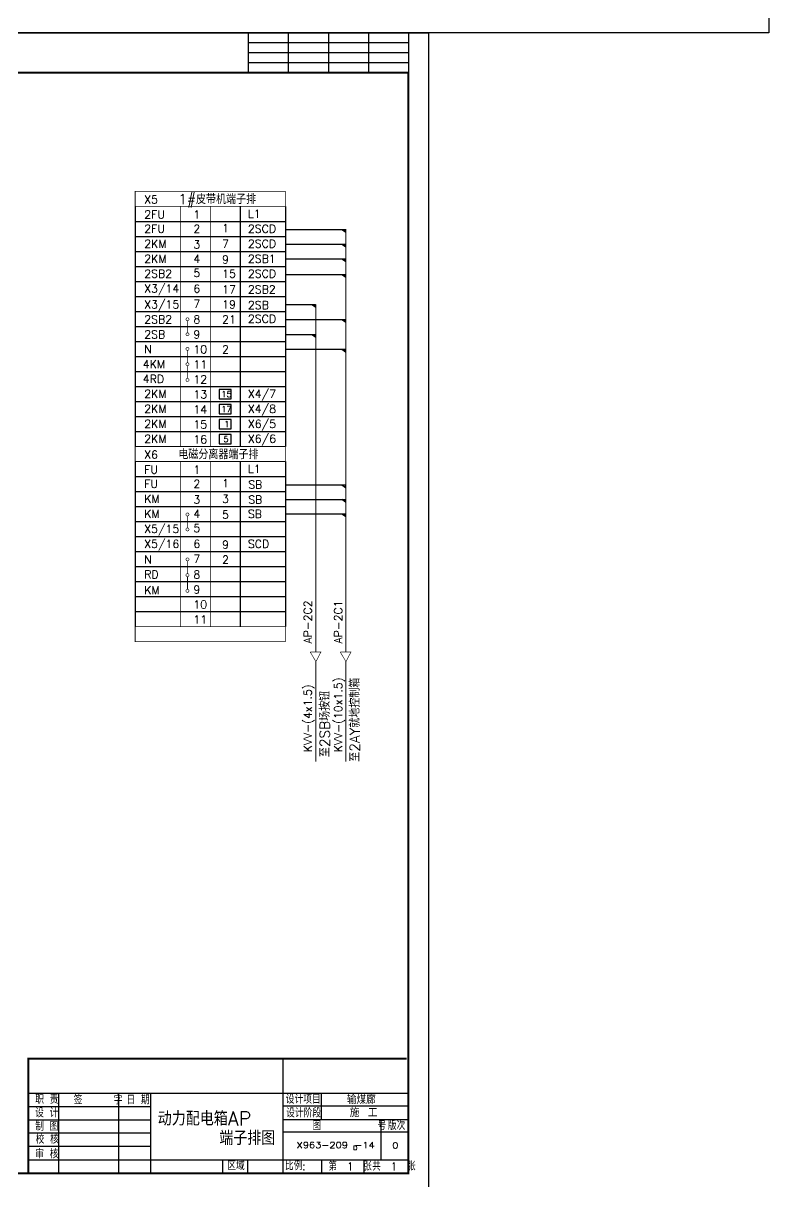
# Model space of a CAD drawing. Extents: x 385 to 3225, y -5 to 1635.
# Drawn here: x 2803 to 3175, y 296 to 875 of the extents above; entities that cross this region are included whole.
import ezdxf

# ---------------------------------------------------------------- set-up
doc = ezdxf.new("R2010")
doc.units = 0
doc.header["$LTSCALE"] = 30
doc.header["$MEASUREMENT"] = 0
doc.layers.get('0').update_dxf_attribs({"linetype": 'CONTINUOUS'})
doc.layers.add('HZ', color=3, linetype='CONTINUOUS')
doc.styles.add('HZ', font='txt', dxfattribs={"bigfont": 'hztxt'})

# ---------------------------------------------------------------- blocks, each defined once
blk = doc.blocks.new('*X17')
at = {"color": 0}
for p, q in [((531, 518.25), (531, 518.25)), ((531.1875, 518.25), (531.1875, 518.25)), ((531.28125, 518.0625), (531.28125, 518.0625)), ((531.375, 518.25), (531.375, 518.25)), ((531.46875, 518.0625), (531.46875, 518.0625)), ((531.5625, 518.25), (531.5625, 518.25)), ((531.5625, 517.875), (531.5625, 517.875)), ((531.65625, 518.0625), (531.65625, 518.0625)), ((531.75, 518.25), (531.75, 518.25)), ((531.75, 517.875), (531.75, 517.875)), ((531.84375, 518.0625), (531.84375, 518.0625)), ((531.84375, 517.6875), (531.84375, 517.6875)), ((531.9375, 518.25), (531.9375, 518.25)), ((531.9375, 517.875), (531.9375, 517.875)), ((532.03125, 518.0625), (532.03125, 518.0625)), ((532.03125, 517.6875), (532.03125, 517.6875)), ((532.125, 518.25), (532.125, 518.25)), ((532.125, 517.875), (532.125, 517.875)), ((532.125, 517.5), (532.125, 517.5)), ((532.21875, 518.0625), (532.21875, 518.0625)), ((532.21875, 517.6875), (532.21875, 517.6875)), ((532.3125, 518.25), (532.3125, 518.25)), ((532.3125, 517.875), (532.3125, 517.875)), ((532.3125, 517.5), (532.3125, 517.5)), ((532.40625, 518.0625), (532.40625, 518.0625)), ((532.40625, 517.6875), (532.40625, 517.6875)), ((532.40625, 517.3125), (532.40625, 517.3125)), ((532.5, 518.25), (532.5, 518.25)), ((532.5, 517.875), (532.5, 517.875)), ((532.5, 517.5), (532.5, 517.5)), ((532.59375, 518.0625), (532.59375, 518.0625)), ((532.59375, 517.6875), (532.59375, 517.6875)), ((532.59375, 517.3125), (532.59375, 517.3125)), ((532.6875, 518.25), (532.6875, 518.25)), ((532.6875, 517.875), (532.6875, 517.875)), ((532.6875, 517.5), (532.6875, 517.5))]:
    blk.add_line(p, q, dxfattribs=at)

msp = doc.modelspace()

# ---------------------------------------------------------------- linework, layer by layer
for p, q in [((3175, 1280), (3175, 870)), ((2595, 870), (3005, 870)), ((3175, 870), (2595, 870)), ((2915, 870), (2915, 850)), ((2935, 870), (2935, 850)), ((2955, 870), (2955, 850)), ((2975, 870), (2975, 850)), ((2995, 870), (2995, 850)), ((3005, 870), (3005, 290)), ((3005, 870), (3005, 850)), ((2995, 865), (2915, 865)), ((2995, 860), (2915, 860)), ((2995, 855), (2915, 855)), ((2858.52, 783.21), (2858.52, 663.21)), ((2911.02, 783.21), (2911.02, 663.21)), ((2933.52, 783.21), (2933.52, 783.21)), ((2933.52, 783.21), (2933.52, 663.21)), ((2858.52, 775.71), (2933.52, 775.71)), ((2933.65, 771.67), (2963.96, 771.67)), ((2961.75, 771.69), (2963.53, 770.46)), ((2963.53, 770.46), (2963.53, 771.69)), ((2858.52, 768.21), (2933.52, 768.21)), ((2933.65, 764.35), (2963.96, 764.35)), ((2961.75, 764.36), (2963.53, 763.14)), ((2963.53, 763.14), (2963.53, 764.36)), ((2858.52, 760.71), (2933.52, 760.71)), ((2858.52, 753.21), (2933.52, 753.21)), ((2933.65, 757.03), (2963.96, 757.03)), ((2961.75, 757.04), (2963.53, 755.81)), ((2963.53, 755.81), (2963.53, 757.04)), ((2933.65, 749.18), (2963.96, 749.18)), ((2961.75, 749.19), (2963.53, 747.97)), ((2963.53, 747.97), (2963.53, 749.19)), ((2858.52, 745.71), (2933.52, 745.71)), ((2858.52, 738.21), (2933.52, 738.21)), ((2858.52, 730.71), (2933.52, 730.71)), ((2933.48, 734.23), (2948.52, 734.23)), ((2946.72, 734.22), (2948.51, 733)), ((2948.51, 733), (2948.51, 734.22)), ((2933.65, 726.68), (2963.96, 726.68)), ((2961.75, 726.7), (2963.53, 725.47)), ((2963.53, 725.47), (2963.53, 726.7)), ((2858.52, 723.21), (2933.52, 723.21)), ((2933.48, 719.23), (2948.52, 719.23)), ((2946.72, 719.22), (2948.51, 718)), ((2948.51, 718), (2948.51, 719.22)), ((2858.52, 715.71), (2933.52, 715.71)), ((2858.52, 708.21), (2933.52, 708.21)), ((2933.65, 711.78), (2963.96, 711.78)), ((2961.75, 711.79), (2963.53, 710.57)), ((2963.53, 710.57), (2963.53, 711.79)), ((2858.52, 700.71), (2933.52, 700.71)), ((2858.52, 693.21), (2933.52, 693.21)), ((2900.5, 691.64), (2900.5, 691.64)), ((2900.5, 691.64), (2900.5, 687.05)), ((2906.45, 691.64), (2900.5, 691.64)), ((2906.45, 687.05), (2906.45, 691.64)), ((2858.52, 685.71), (2933.52, 685.71)), ((2900.5, 687.05), (2906.45, 687.05)), ((2906.45, 684.14), (2900.5, 684.14)), ((2900.5, 684.14), (2900.5, 684.14)), ((2900.5, 684.14), (2900.5, 679.55)), ((2906.45, 679.55), (2906.45, 684.14)), ((2858.52, 678.21), (2933.52, 678.21)), ((2900.5, 679.55), (2906.45, 679.55)), ((2906.45, 676.64), (2900.5, 676.64)), ((2900.5, 676.64), (2900.5, 672.05)), ((2900.5, 676.64), (2900.5, 676.64)), ((2900.5, 672.05), (2906.45, 672.05)), ((2906.45, 672.05), (2906.45, 676.64)), ((2858.52, 670.71), (2933.52, 670.71)), ((2900.5, 669.14), (2900.5, 664.55)), ((2906.45, 669.14), (2900.5, 669.14)), ((2900.5, 669.14), (2900.5, 669.14)), ((2906.45, 664.55), (2906.45, 669.14)), ((2900.5, 664.55), (2906.45, 664.55)), ((2858.52, 655.71), (2858.52, 573.21)), ((2911.02, 655.71), (2911.02, 573.21)), ((2933.52, 655.71), (2933.52, 573.21)), ((2858.52, 648.21), (2933.52, 648.21)), ((2933.65, 643.97), (2963.96, 643.97)), ((2961.75, 643.98), (2963.53, 642.76)), ((2963.53, 642.76), (2963.53, 643.98)), ((2858.52, 640.71), (2933.52, 640.71)), ((2858.52, 633.21), (2933.52, 633.21)), ((2933.65, 636.8), (2963.96, 636.8)), ((2961.75, 636.82), (2963.53, 635.59)), ((2963.53, 635.59), (2963.53, 636.82)), ((2858.52, 625.71), (2933.52, 625.71)), ((2933.65, 629.6), (2963.96, 629.6)), ((2961.75, 629.62), (2963.53, 628.39)), ((2963.53, 628.39), (2963.53, 629.62)), ((2858.52, 618.21), (2933.52, 618.21)), ((2858.52, 610.71), (2933.52, 610.71)), ((2858.52, 603.21), (2933.52, 603.21)), ((2858.52, 595.71), (2933.52, 595.71)), ((2858.52, 588.21), (2933.52, 588.21)), ((2858.52, 580.71), (2933.52, 580.71)), ((2805.49, 339.98), (2994.54, 339.98))]:
    msp.add_line(p, q)
for points, const_width in [([(2605, 850), (2995, 850), (2995, 300), (2605, 300), (2605, 850)], 1), ([(2858.52, 790.71), (2933.52, 790.71), (2933.52, 783.21), (2858.52, 783.21), (2858.52, 790.71)], 0.4), ([(2858.52, 790.71), (2933.52, 790.71), (2933.52, 783.21), (2858.52, 783.21), (2858.52, 790.71)], 0.4), ([(2881.02, 783.21), (2881.02, 663.21)], 0.4), ([(2896.02, 783.21), (2896.02, 663.21)], 0.4), ([(2963.74, 771.68), (2963.74, 560.48)], 0.5), ([(2948.78, 734.21), (2948.78, 560.37)], 0.5), ([(2884.57, 725.99), (2884.57, 719.84)], 0.4), ([(2884.57, 711.34), (2884.57, 704.91)], 0.4), ([(2884.57, 703.49), (2884.57, 697.06)], 0.4), ([(2858.52, 663.21), (2933.52, 663.21), (2933.52, 655.71), (2858.52, 655.71), (2858.52, 663.21)], 0.4), ([(2858.52, 663.21), (2933.52, 663.21), (2933.52, 655.71), (2858.52, 655.71), (2858.52, 663.21)], 0.4), ([(2881.02, 655.71), (2881.02, 573.21)], 0.4), ([(2896.02, 655.71), (2896.02, 573.21)], 0.4), ([(2884.58, 628.54), (2884.58, 622.44)], 0.4), ([(2884.57, 605.99), (2884.57, 599.56)], 0.4), ([(2884.62, 598.14), (2884.62, 591.85)], 0.4), ([(2858.52, 573.21), (2933.52, 573.21), (2933.52, 565.71), (2858.52, 565.71), (2858.52, 573.21)], 0.4), ([(2946, 560.47), (2951.27, 560.47), (2948.78, 555.69), (2945.9, 560.57)], 0.3), ([(2948.8, 556.04), (2948.8, 505.73)], 0.5), ([(2961, 560.47), (2966.27, 560.47), (2963.78, 555.69), (2960.9, 560.57)], 0.3), ([(2963.81, 556.04), (2963.81, 505.73)], 0.5), ([(2994.16, 357.37), (2805.11, 357.37), (2805.11, 300)], 1)]:
    msp.add_lwpolyline(points, dxfattribs=dict(const_width=const_width))
at = {"const_width": 0.3}
for points in [[(2883.88, 726.78, 1), (2885.38, 726.78, 1)], [(2883.88, 719.29, 1), (2885.38, 719.29, 1)], [(2883.88, 711.98, 1), (2885.38, 711.98, 1)], [(2883.88, 704.31, 1), (2885.38, 704.31, 1)], [(2883.88, 696.44, 1), (2885.38, 696.44, 1)], [(2883.88, 629.23, 1), (2885.38, 629.23, 1)], [(2883.88, 621.75, 1), (2885.38, 621.75, 1)], [(2883.88, 606.81, 1), (2885.38, 606.81, 1)], [(2883.88, 598.94, 1), (2885.38, 598.94, 1)], [(2883.88, 591.07, 1), (2885.38, 591.07, 1)]]:
    msp.add_lwpolyline(points, format="xyb", close=True, dxfattribs=at)
at = {"layer": 'HZ', "color": 3}
for p, q in [((2932.19, 357.15), (2932.19, 300)), ((2820.24, 339.98), (2820.24, 300)), ((2850.12, 339.98), (2850.12, 301.91)), ((2850.13, 339.98), (2850.13, 300)), ((2866.23, 339.98), (2866.23, 300)), ((2951.58, 326.92), (2951.58, 339.98)), ((2866.23, 333.26), (2805.11, 333.26)), ((2995.13, 333.63), (2932.19, 333.63)), ((2866.23, 326.54), (2805.11, 326.54)), ((2932.19, 326.92), (2995.13, 326.92)), ((2981.42, 306.76), (2981.42, 326.92)), ((2805.11, 320.2), (2866.23, 320.2)), ((2995.13, 320.57), (2932.19, 320.57)), ((2866.23, 313.48), (2805.11, 313.48)), ((2805.11, 306.76), (2995.13, 306.76)), ((2902.34, 300), (2902.34, 306.76)), ((2914.65, 306.76), (2914.65, 300)), ((2951.58, 306.76), (2951.58, 300)), ((2972.85, 300), (2972.85, 306.76))]:
    msp.add_line(p, q, dxfattribs=at)

# ---------------------------------------------------------------- block references
for p in [(2431.02, 253.29), (2431.02, 245.97), (2431.02, 238.65), (2431.02, 230.8), (2415.99, 215.83), (2431.02, 208.3), (2415.99, 200.83), (2431.02, 193.4), (2431.02, 125.59), (2431.02, 118.42), (2431.02, 111.22)]:
    msp.add_blockref('*X17', p)

# ---------------------------------------------------------------- texts
at = {"style": 'HZ'}
for s, height, p in [('X5', 4, (2863.05, 784.63)), ('1#皮带机端子排', 5, (2880.09, 784.37)), ('2FU', 4, (2863.05, 777.13)), ('1', 4, (2887.59, 777.13)), ('L1', 4, (2914.82, 777.49)), ('2FU', 4, (2863.05, 770.02)), ('2', 4, (2887.59, 770.02)), ('1', 4, (2901.95, 770.37)), ('2SCD', 4, (2914.82, 770)), ('2KM', 4, (2863.05, 762.54)), ('3', 4, (2887.59, 762.16)), ('7', 4, (2901.95, 762.52)), ('2SCD', 4, (2914.82, 762.56)), ('2KM', 4, (2863.05, 755.05)), ('4', 4, (2887.59, 755.04)), ('9', 4, (2901.95, 754.66)), ('2SB1', 4, (2914.82, 755)), ('2SB2', 4, (2863.05, 747.57)), ('5', 4, (2887.59, 747.93)), ('15', 4, (2901.95, 747.56)), ('2SCD', 4, (2914.82, 747.56)), ('X3/14', 4, (2863.05, 740.08)), ('6', 4, (2887.59, 740.07)), ('17', 4, (2901.95, 739.7)), ('2SB2', 4, (2914.82, 739.71)), ('X3/15', 4, (2863.05, 732.22)), ('7', 4, (2887.59, 732.58)), ('19', 4, (2901.95, 732.21)), ('2SB', 4, (2914.82, 731.85)), ('2SB2', 4, (2863.05, 724.73)), ('8', 4, (2887.59, 724.72)), ('21', 4, (2901.95, 724.73)), ('2SCD', 4, (2914.82, 725)), ('2SB', 4, (2863.05, 717.22)), ('9', 4, (2887.59, 717.23)), ('N', 4, (2863.05, 709.79)), ('10', 4, (2887.59, 709.74)), ('2', 4, (2901.95, 709.76)), ('4KM', 4, (2862.32, 702.38)), ('11', 4, (2887.59, 702.25)), ('4RD', 4, (2862.32, 694.94)), ('12', 4, (2887.59, 694.76)), ('2KM', 4, (2863.05, 687.54)), ('13', 4, (2887.59, 687.26)), ('15', 3, (2901.52, 687.89)), ('X4/7', 4, (2914.82, 687.5)), ('2KM', 4, (2863.05, 680.05)), ('14', 4, (2887.59, 679.76)), ('17', 3, (2901.52, 680.39)), ('X4/8', 4, (2914.82, 680.06)), ('2KM', 4, (2863.05, 672.54)), ('15', 4, (2887.59, 672.26)), ('1', 3, (2903.01, 672.89)), ('X6/5', 4, (2914.82, 672.5)), ('2KM', 4, (2863.05, 665.05)), ('16', 4, (2887.59, 664.76)), ('5', 3, (2902.57, 665.39)), ('X6/6', 4, (2914.82, 665.06)), ('X6', 4, (2863.05, 657.13)), ('电磁分离器端子排', 5, (2880.09, 656.87)), ('FU', 4, (2863.05, 649.63)), ('1', 4, (2887.59, 649.63)), ('L1', 4, (2914.82, 649.99)), ('FU', 4, (2863.05, 642.52)), ('2', 4, (2887.59, 642.52)), ('1', 4, (2901.95, 642.87)), ('SB', 4, (2915.01, 642.16)), ('KM', 4, (2863.05, 635.04)), ('3', 4, (2887.59, 634.66)), ('3', 4, (2901.95, 635.02)), ('SB', 4, (2915.01, 634.66)), ('KM', 4, (2863.05, 627.54)), ('4', 4, (2887.59, 627.54)), ('5', 4, (2901.95, 627.16)), ('SB', 4, (2914.82, 627.52)), ('X5/15', 4, (2863.05, 620.04)), ('5', 4, (2887.59, 620.43)), ('X5/16', 4, (2863.05, 612.54)), ('6', 4, (2887.59, 612.57)), ('9', 4, (2901.95, 612.16)), ('SCD', 4, (2914.82, 612.52)), ('N', 4, (2863.05, 604.78)), ('7', 4, (2887.59, 605.08)), ('2', 4, (2901.95, 604.66)), ('RD', 4, (2863.05, 597.29)), ('8', 4, (2887.59, 597.22)), ('KM', 4, (2863.05, 589.43)), ('9', 4, (2887.59, 589.73)), ('10', 4, (2887.59, 582.24)), ('11', 4, (2887.59, 574.75)), ('动力配电箱AP', 7, (2869.77, 323.85)), ('端子排图', 7, (2900.51, 314.13))]:
    msp.add_text(s, height=height, dxfattribs=at).set_placement(p)
for s, height, p in [('AP-2C2', 4, (2946.67, 564.68)), ('AP-2C1', 4, (2961.9, 564.68)), ('KVV-(10x1.5)', 4, (2961.9, 510.39)), ('至2AY就地控制箱', 5, (2970.66, 505.69)), ('KVV-(4x1.5)', 4, (2946.67, 510.39)), ('至2SB场按钮', 5, (2955.7, 508.01))]:
    msp.add_text(s, height=height, rotation=90, dxfattribs=at).set_placement(p)
at = {"style": 'HZ', "width": 1.2}
for s, height, p in [('输煤廊', 4, (2964.23, 334.63)), ('施 工', 4, (2965.68, 328.16)), ('X963-209 -14', 3, (2939.17, 312.65)), ('D', 2, (2967.37, 311.67)), ('0', 3, (2986.89, 312.43))]:
    msp.add_text(s, height=height, dxfattribs=at).set_placement(p)
at = {"layer": 'HZ', "color": 3, "style": 'HZ'}
for s, height, width, p in [('职 责', 4.034, 0.8, (2808.58, 334.79)), ('签     字', 4.034, 0.8, (2827.81, 334.51)), ('日 期', 4.034, 0.8, (2854.11, 334.56)), ('设计项目', 4.034, 0.8, (2933.74, 334.87)), ('设 计', 4.034, 0.8, (2808.59, 328.04)), ('设计阶段', 4.034, 0.8, (2933.92, 327.99)), ('制 图', 4.034, 0.8, (2808.59, 321.32)), ('图         号', 4.0337, 0.8, (2947.05, 321.68)), ('版次', 4.034, 0.8, (2984.75, 321.77)), ('校 核', 4.034, 0.8, (2808.81, 314.88)), ('审 核', 4.034, 0.8, (2808.59, 307.5)), ('区域', 4.034, 0.8, (2904.5, 301.64)), ('比例:', 4.034, 0.8, (2933.3, 301.63)), ('第  1  张', 4.034, 0.75, (2955.12, 301.41)), ('共  1  张', 4.034, 0.75, (2977, 301.43))]:
    msp.add_text(s, height=height, dxfattribs=dict(at, width=width)).set_placement(p)

doc.saveas('drawing.dxf')
